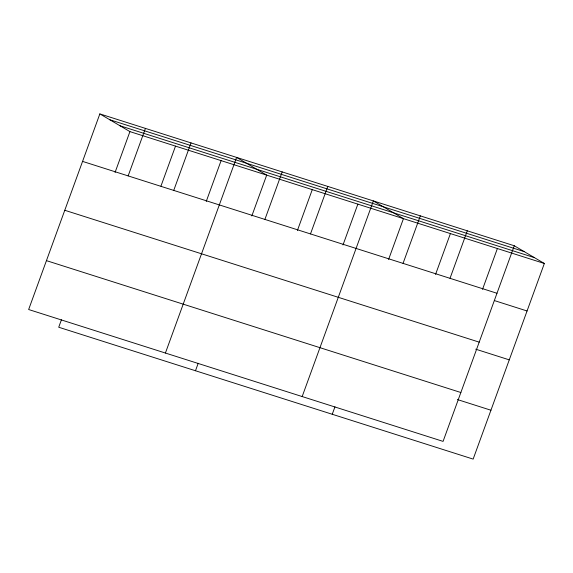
<?xml version="1.0" encoding="UTF-8"?>
<svg xmlns="http://www.w3.org/2000/svg" width="573" height="573" viewBox="0 0 573 573"><rect width="100%" height="100%" fill="white"/><g stroke="black" fill="none" stroke-linecap="round" stroke-linejoin="round"><path stroke-width="0.86" d="M99.852 113.898L28.65 309.52L443.072 441.389L514.275 245.767L99.852 113.898L129.928 131.611L544.35 263.48L473.148 459.102L58.725 327.233L61.44 319.777M115.066 172.437L129.928 131.611M128.151 175.897L145.435 128.402M160.956 186.11L175.517 146.115M173.734 190.408L191.024 142.906M206.237 201.452L221.099 160.619M165.411 353.032L236.606 157.417L266.689 175.13L251.826 215.957M195.486 370.745L198.201 363.289M264.905 219.416L282.195 171.921M297.416 230.461L312.271 189.634M310.494 233.92L327.785 186.426M342.998 244.972L357.86 204.138M302.172 396.552L373.367 200.93L403.449 218.642L388.587 259.476M332.247 414.265L334.961 406.809M403.048 263.372L420.338 215.878M435.552 274.424L450.414 233.591M450.02 278.32L467.303 230.826M482.523 289.365L497.385 248.539M109.772 119.743L524.195 251.611M120.001 125.766L534.423 257.635M82.562 161.393L496.984 293.269M494.356 300.567L527.06 310.981M64.77 210.277L479.193 342.145M475.726 349.186L509.268 359.858M46.442 260.636L460.864 392.512M457.39 399.546L490.939 410.225M514.275 245.767L544.35 263.48"/></g></svg>
